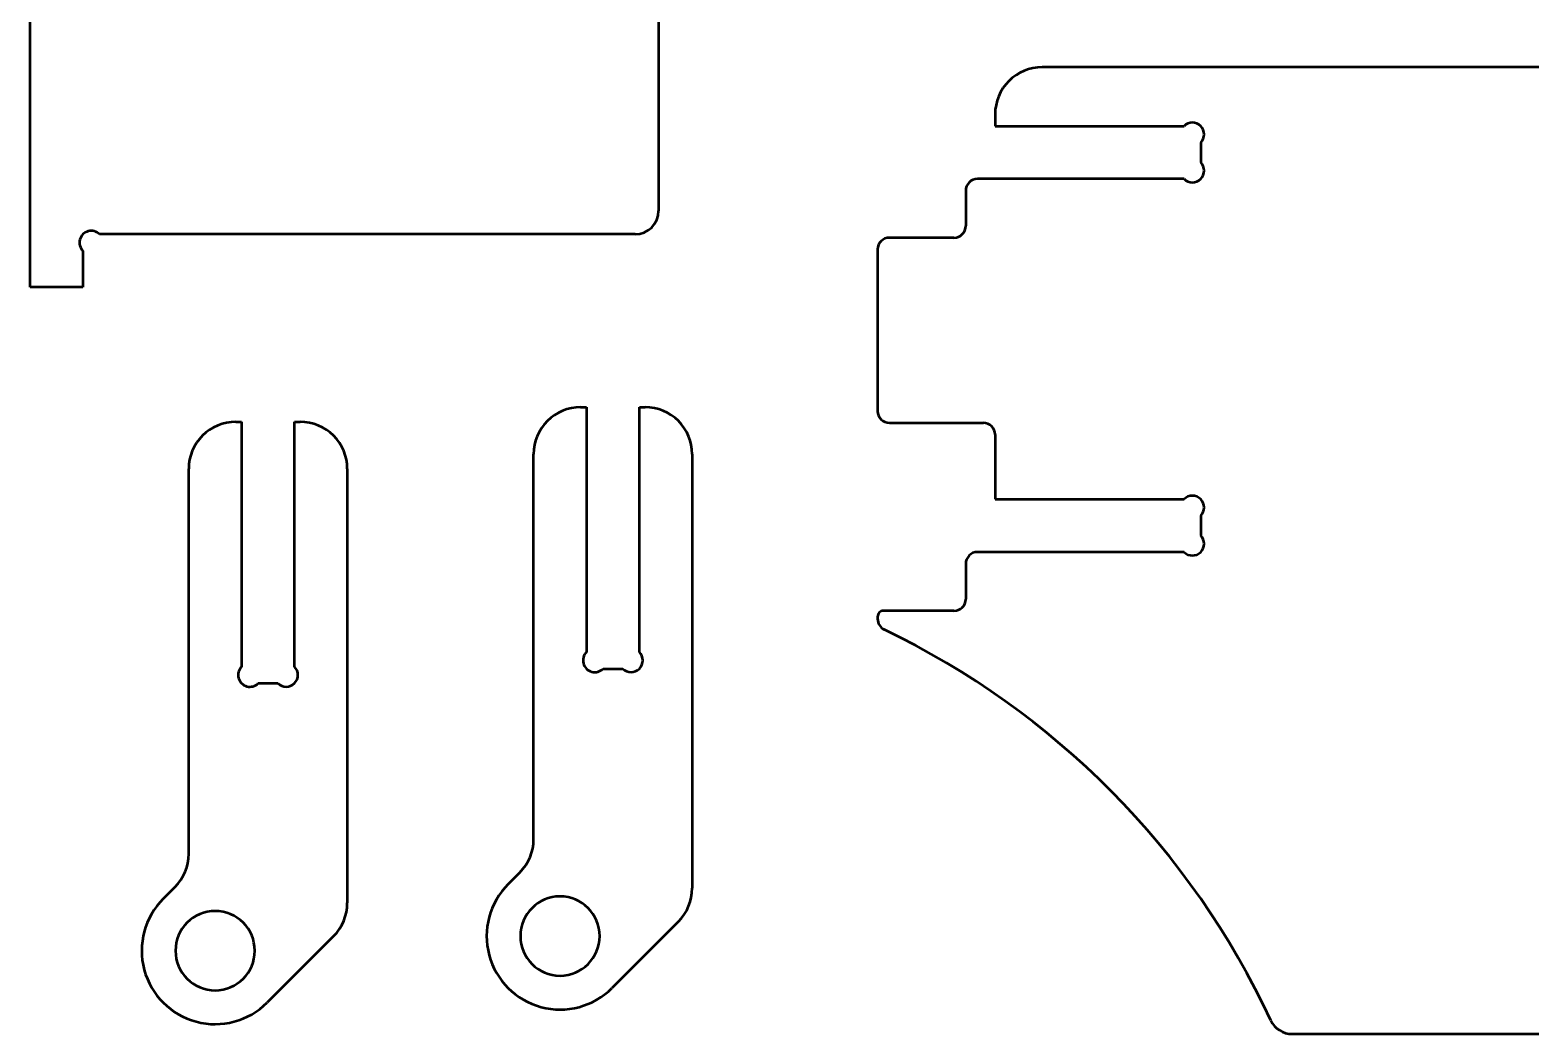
# Model space of a CAD drawing. Header units: millimetres. Extents: x -5696 to 5717, y -1207 to 892.
# Drawn here: x -3628 to -3115, y -573 to -230 of the extents above; entities that cross this region are included whole.
import ezdxf

# ---------------------------------------------------------------- set-up
doc = ezdxf.new("R2010")
doc.units = ezdxf.units.MM
doc.header["$MEASUREMENT"] = 0
doc.layers.add('layer 1', color=7, linetype='Continuous')

msp = doc.modelspace()

# ---------------------------------------------------------------- linework, layer by layer
at = {"layer": 'layer 1', "lineweight": 50}
for points in [[(-3627.6229, -317.8295), (-3627.6229, -317.8295), (-3627.6229, 556.7864), (-3627.6229, 556.7864)], [(-3412.9809, 530.7084), (-3412.9809, 530.7084), (-3412.9809, -291.7515), (-3412.9809, -291.7515)], [(-2937.9975, -242.7744), (-2937.9975, -242.7744), (-3282.0265, -242.7744), (-3282.0265, -242.7744)], [(-3298.0745, -258.8224), (-3298.0745, -258.8224), (-3298.0745, -262.8344), (-3298.0745, -262.8344)], [(-3298.0745, -262.8344), (-3298.0745, -262.8344), (-3233.5383, -262.8344), (-3233.5383, -262.8344)], [(-3227.8645, -268.5083), (-3227.8645, -268.5083), (-3227.8645, -275.2147), (-3227.8645, -275.2147)], [(-3233.5383, -280.8884), (-3233.5383, -280.8884), (-3304.0925, -280.8884), (-3304.0925, -280.8884)], [(-3308.1045, -284.9004), (-3308.1045, -284.9004), (-3308.1045, -296.9364), (-3308.1045, -296.9364)], [(-3421.0049, -299.7755), (-3416.5735, -299.7755), (-3412.9809, -296.1831), (-3412.9809, -291.7515)], [(-3312.1165, -300.9484), (-3309.9007, -300.9484), (-3308.1045, -299.1523), (-3308.1045, -296.9364)], [(-3421.0049, -299.7755), (-3421.0049, -299.7755), (-3603.8952, -299.7755), (-3603.8952, -299.7755)], [(-3312.1165, -300.9484), (-3312.1165, -300.9484), (-3334.1825, -300.9484), (-3334.1825, -300.9484)], [(-3609.5689, -305.4493), (-3609.5689, -305.4493), (-3609.5689, -317.8295), (-3609.5689, -317.8295)], [(-3338.1945, -304.9604), (-3338.1945, -304.9604), (-3338.1945, -360.1255), (-3338.1945, -360.1255)], [(-3609.5689, -317.8295), (-3609.5689, -317.8295), (-3627.6229, -317.8295), (-3627.6229, -317.8295)], [(-3557.3873, -363.7968), (-3557.3873, -363.7968), (-3555.3813, -363.7968), (-3555.3813, -363.7968)], [(-3555.3813, -363.7968), (-3555.3813, -363.7968), (-3555.3813, -447.3901), (-3555.3813, -447.3901)], [(-3537.3273, -363.7968), (-3537.3273, -363.7968), (-3535.3213, -363.7968), (-3535.3213, -363.7968)], [(-3537.3273, -447.3901), (-3537.3273, -447.3901), (-3537.3273, -363.7968), (-3537.3273, -363.7968)], [(-3439.6127, -358.8036), (-3439.6127, -358.8036), (-3437.6067, -358.8036), (-3437.6067, -358.8036)], [(-3437.6067, -358.8036), (-3437.6067, -358.8036), (-3437.6067, -442.3968), (-3437.6067, -442.3968)], [(-3419.5527, -358.8036), (-3419.5527, -358.8036), (-3417.5467, -358.8036), (-3417.5467, -358.8036)], [(-3419.5527, -442.3968), (-3419.5527, -442.3968), (-3419.5527, -358.8036), (-3419.5527, -358.8036)], [(-3334.1825, -364.1375), (-3334.1825, -364.1375), (-3302.0865, -364.1375), (-3302.0865, -364.1375)], [(-3298.0745, -368.1495), (-3298.0745, -368.1495), (-3298.0745, -390.2155), (-3298.0745, -390.2155)], [(-3455.6607, -506.262), (-3455.6607, -506.262), (-3455.6607, -374.8516), (-3455.6607, -374.8516)], [(-3401.4987, -374.8516), (-3401.4987, -374.8516), (-3401.4987, -523.0228), (-3401.4987, -523.0228)], [(-3573.4353, -511.2552), (-3573.4353, -511.2552), (-3573.4353, -379.8448), (-3573.4353, -379.8448)], [(-3519.2733, -379.8448), (-3519.2733, -379.8448), (-3519.2733, -528.0159), (-3519.2733, -528.0159)], [(-3298.0745, -390.2155), (-3298.0745, -390.2155), (-3233.5383, -390.2155), (-3233.5383, -390.2155)], [(-3227.8645, -395.8893), (-3227.8645, -395.8893), (-3227.8645, -402.5957), (-3227.8645, -402.5957)], [(-3233.5383, -408.2695), (-3233.5383, -408.2695), (-3304.0925, -408.2695), (-3304.0925, -408.2695)], [(-3308.1045, -412.2815), (-3308.1045, -412.2815), (-3308.1045, -424.3175), (-3308.1045, -424.3175)], [(-3312.1165, -428.3295), (-3309.9007, -428.3295), (-3308.1045, -426.5333), (-3308.1045, -424.3175)], [(-3338.1945, -430.3355), (-3338.1945, -430.3355), (-3338.1945, -431.0937), (-3338.1945, -431.0937)], [(-3312.1165, -428.3295), (-3312.1165, -428.3295), (-3336.1885, -428.3295), (-3336.1885, -428.3295)], [(-3338.1945, -431.0937), (-3338.1945, -432.6369), (-3337.3095, -434.0432), (-3335.9182, -434.7108)], [(-3203.8987, -568.1322), (-3231.1643, -509.7383), (-3277.8154, -462.5917), (-3335.9182, -434.7108)], [(-3431.9329, -448.0706), (-3431.9329, -448.0706), (-3425.2266, -448.0706), (-3425.2266, -448.0706)], [(-3549.7075, -453.0638), (-3549.7075, -453.0638), (-3543.0011, -453.0638), (-3543.0011, -453.0638)], [(-3460.361, -517.6096), (-3457.3514, -514.6), (-3455.6607, -510.5182), (-3455.6607, -506.2621)], [(-3578.1356, -522.6028), (-3575.126, -519.5932), (-3573.4353, -515.5114), (-3573.4353, -511.2552)], [(-3464.3644, -521.613), (-3464.3644, -521.613), (-3460.361, -517.6096), (-3460.361, -517.6096)], [(-3582.139, -526.6061), (-3582.139, -526.6061), (-3578.1356, -522.6028), (-3578.1356, -522.6028)], [(-3406.199, -534.3704), (-3403.1895, -531.3608), (-3401.4987, -527.279), (-3401.4987, -523.0228)], [(-3523.9736, -539.3636), (-3520.9641, -536.3541), (-3519.2733, -532.2723), (-3519.2733, -528.016)], [(-3406.199, -534.3704), (-3406.199, -534.3704), (-3428.903, -557.0743), (-3428.903, -557.0743)], [(-3523.9736, -539.3636), (-3523.9736, -539.3636), (-3546.6776, -562.0676), (-3546.6776, -562.0676)], [(-3203.8987, -568.1322), (-3202.5801, -570.9565), (-3199.7452, -572.7615), (-3196.6283, -572.7615)], [(-3196.6283, -572.7615), (-3196.6283, -572.7615), (-2937.9975, -572.7615), (-2937.9975, -572.7615)]]:
    msp.add_open_spline(points, degree=3, dxfattribs=at)
for points, knots in [([(-3282.0265, -242.7744), (-3286.2827, -242.7744), (-3290.3646, -244.4652), (-3293.3742, -247.4748), (-3293.3742, -247.4748), (-3296.3838, -250.4844), (-3298.0745, -254.5663), (-3298.0745, -258.8224)], [0, 0, 0, 0, 0.33333333, 0.33333333, 0.33333333, 0.33333333, 1, 1, 1, 1]), ([(-3227.8645, -268.5083), (-3226.2977, -266.9415), (-3226.2977, -264.4012), (-3227.8645, -262.8344), (-3227.8645, -262.8344), (-3229.4313, -261.2677), (-3231.9715, -261.2677), (-3233.5383, -262.8344)], [0, 0, 0, 0, 0.33333333, 0.33333333, 0.33333333, 0.33333333, 1, 1, 1, 1]), ([(-3233.5383, -280.8884), (-3231.9715, -282.4552), (-3229.4313, -282.4552), (-3227.8645, -280.8884), (-3227.8645, -280.8884), (-3226.2977, -279.3217), (-3226.2977, -276.7815), (-3227.8645, -275.2147)], [0, 0, 0, 0, 0.33333333, 0.33333333, 0.33333333, 0.33333333, 1, 1, 1, 1]), ([(-3304.0925, -280.8884), (-3305.1565, -280.8884), (-3306.1771, -281.3111), (-3306.9294, -282.0636), (-3306.9294, -282.0636), (-3307.6819, -282.8159), (-3308.1045, -283.8364), (-3308.1045, -284.9004)], [0, 0, 0, 0, 0.33333333, 0.33333333, 0.33333333, 0.33333333, 1, 1, 1, 1]), ([(-3603.8952, -299.7755), (-3604.9087, -298.762), (-3606.3859, -298.3661), (-3607.7705, -298.7371), (-3607.7705, -298.7371), (-3609.1549, -299.1081), (-3610.2363, -300.1896), (-3610.6073, -301.574), (-3610.6073, -301.574), (-3610.9783, -302.9586), (-3610.5825, -304.4358), (-3609.5689, -305.4493)], [0, 0, 0, 0, 0.25, 0.25, 0.25, 0.25, 0.5, 0.5, 0.5, 0.5, 1, 1, 1, 1]), ([(-3334.1825, -300.9484), (-3335.2465, -300.9484), (-3336.2671, -301.3711), (-3337.0194, -302.1236), (-3337.0194, -302.1236), (-3337.7718, -302.8759), (-3338.1945, -303.8964), (-3338.1945, -304.9604)], [0, 0, 0, 0, 0.33333333, 0.33333333, 0.33333333, 0.33333333, 1, 1, 1, 1]), ([(-3557.3873, -363.7968), (-3561.6435, -363.7968), (-3565.7253, -365.4876), (-3568.7349, -368.4972), (-3568.7349, -368.4972), (-3571.7445, -371.5068), (-3573.4353, -375.5887), (-3573.4353, -379.8448)], [0, 0, 0, 0, 0.33333333, 0.33333333, 0.33333333, 0.33333333, 1, 1, 1, 1]), ([(-3519.2733, -379.8448), (-3519.2733, -375.5887), (-3520.964, -371.5068), (-3523.9736, -368.4972), (-3523.9736, -368.4972), (-3526.9832, -365.4876), (-3531.0651, -363.7968), (-3535.3213, -363.7968)], [0, 0, 0, 0, 0.33333333, 0.33333333, 0.33333333, 0.33333333, 1, 1, 1, 1]), ([(-3439.6127, -358.8036), (-3443.8689, -358.8036), (-3447.9507, -360.4945), (-3450.9603, -363.504), (-3450.9603, -363.504), (-3453.9699, -366.5136), (-3455.6607, -370.5955), (-3455.6607, -374.8516)], [0, 0, 0, 0, 0.33333333, 0.33333333, 0.33333333, 0.33333333, 1, 1, 1, 1]), ([(-3401.4987, -374.8516), (-3401.4987, -370.5955), (-3403.1894, -366.5136), (-3406.199, -363.504), (-3406.199, -363.504), (-3409.2086, -360.4945), (-3413.2906, -358.8036), (-3417.5467, -358.8036)], [0, 0, 0, 0, 0.33333333, 0.33333333, 0.33333333, 0.33333333, 1, 1, 1, 1]), ([(-3338.1945, -360.1255), (-3338.1945, -361.1895), (-3337.7718, -362.21), (-3337.0194, -362.9623), (-3337.0194, -362.9623), (-3336.2671, -363.7148), (-3335.2465, -364.1375), (-3334.1825, -364.1375)], [0, 0, 0, 0, 0.33333333, 0.33333333, 0.33333333, 0.33333333, 1, 1, 1, 1]), ([(-3298.0745, -368.1495), (-3298.0745, -367.0854), (-3298.4972, -366.0649), (-3299.2496, -365.3126), (-3299.2496, -365.3126), (-3300.002, -364.5601), (-3301.0224, -364.1375), (-3302.0865, -364.1375)], [0, 0, 0, 0, 0.33333333, 0.33333333, 0.33333333, 0.33333333, 1, 1, 1, 1]), ([(-3227.8645, -395.8893), (-3226.2977, -394.3225), (-3226.2977, -391.7822), (-3227.8645, -390.2155), (-3227.8645, -390.2155), (-3229.4313, -388.6487), (-3231.9715, -388.6487), (-3233.5383, -390.2155)], [0, 0, 0, 0, 0.33333333, 0.33333333, 0.33333333, 0.33333333, 1, 1, 1, 1]), ([(-3233.5383, -408.2695), (-3231.9715, -409.8362), (-3229.4313, -409.8362), (-3227.8645, -408.2695), (-3227.8645, -408.2695), (-3226.2977, -406.7027), (-3226.2977, -404.1625), (-3227.8645, -402.5957)], [0, 0, 0, 0, 0.33333333, 0.33333333, 0.33333333, 0.33333333, 1, 1, 1, 1]), ([(-3304.0925, -408.2695), (-3305.1565, -408.2695), (-3306.1771, -408.6921), (-3306.9294, -409.4446), (-3306.9294, -409.4446), (-3307.6819, -410.1969), (-3308.1045, -411.2174), (-3308.1045, -412.2815)], [0, 0, 0, 0, 0.33333333, 0.33333333, 0.33333333, 0.33333333, 1, 1, 1, 1]), ([(-3336.1885, -428.3295), (-3336.7205, -428.3295), (-3337.2307, -428.5408), (-3337.607, -428.917), (-3337.607, -428.917), (-3337.9832, -429.2932), (-3338.1945, -429.8035), (-3338.1945, -430.3355)], [0, 0, 0, 0, 0.33333333, 0.33333333, 0.33333333, 0.33333333, 1, 1, 1, 1]), ([(-3437.6067, -442.3968), (-3438.6202, -443.4104), (-3439.0161, -444.8876), (-3438.6451, -446.2721), (-3438.6451, -446.2721), (-3438.2741, -447.6567), (-3437.1926, -448.738), (-3435.8082, -449.109), (-3435.8082, -449.109), (-3434.4237, -449.48), (-3432.9464, -449.0841), (-3431.9329, -448.0706)], [0, 0, 0, 0, 0.25, 0.25, 0.25, 0.25, 0.5, 0.5, 0.5, 0.5, 1, 1, 1, 1]), ([(-3425.2266, -448.0706), (-3423.6598, -449.6374), (-3421.1195, -449.6374), (-3419.5527, -448.0706), (-3419.5527, -448.0706), (-3417.9859, -446.5039), (-3417.9859, -443.9636), (-3419.5527, -442.3968)], [0, 0, 0, 0, 0.33333333, 0.33333333, 0.33333333, 0.33333333, 1, 1, 1, 1]), ([(-3555.3813, -447.3901), (-3556.3948, -448.4036), (-3556.7907, -449.8808), (-3556.4197, -451.2654), (-3556.4197, -451.2654), (-3556.0487, -452.6498), (-3554.9672, -453.7312), (-3553.5828, -454.1022), (-3553.5828, -454.1022), (-3552.1982, -454.4733), (-3550.721, -454.0774), (-3549.7075, -453.0638)], [0, 0, 0, 0, 0.25, 0.25, 0.25, 0.25, 0.5, 0.5, 0.5, 0.5, 1, 1, 1, 1]), ([(-3543.0011, -453.0638), (-3541.4343, -454.6306), (-3538.894, -454.6306), (-3537.3273, -453.0638), (-3537.3273, -453.0638), (-3535.7605, -451.497), (-3535.7605, -448.9569), (-3537.3273, -447.3901)], [0, 0, 0, 0, 0.33333333, 0.33333333, 0.33333333, 0.33333333, 1, 1, 1, 1]), ([(-3464.3644, -521.613), (-3470.699, -527.9475), (-3473.1729, -537.1803), (-3470.8543, -545.8335), (-3470.8543, -545.8335), (-3468.5357, -554.4867), (-3461.7768, -561.2456), (-3453.1236, -563.5643), (-3453.1236, -563.5643), (-3444.4704, -565.8829), (-3435.2376, -563.4089), (-3428.903, -557.0743)], [0, 0, 0, 0, 0.25, 0.25, 0.25, 0.25, 0.5, 0.5, 0.5, 0.5, 1, 1, 1, 1]), ([(-3582.139, -526.6061), (-3588.4735, -532.9408), (-3590.9474, -542.1736), (-3588.6289, -550.8268), (-3588.6289, -550.8268), (-3586.3103, -559.4799), (-3579.5514, -566.2389), (-3570.8982, -568.5575), (-3570.8982, -568.5575), (-3562.245, -570.876), (-3553.0122, -568.4021), (-3546.6776, -562.0676)], [0, 0, 0, 0, 0.25, 0.25, 0.25, 0.25, 0.5, 0.5, 0.5, 0.5, 1, 1, 1, 1]), ([(-3433.0932, -539.3436), (-3433.0932, -531.8654), (-3439.1555, -525.8031), (-3446.6337, -525.8031), (-3446.6337, -525.8031), (-3454.1119, -525.8031), (-3460.1742, -531.8654), (-3460.1742, -539.3436), (-3460.1742, -539.3436), (-3460.1742, -546.8218), (-3454.112, -552.8841), (-3446.6338, -552.8841), (-3446.6338, -552.8841), (-3439.1555, -552.8842), (-3433.0933, -546.8219), (-3433.0932, -539.3437)], [0, 0, 0, 0, 0.2, 0.2, 0.2, 0.2, 0.4, 0.4, 0.4, 0.4, 0.6, 0.6, 0.6, 0.6, 1, 1, 1, 1]), ([(-3550.8678, -544.3368), (-3550.8678, -536.8587), (-3556.9301, -530.7963), (-3564.4083, -530.7963), (-3564.4083, -530.7963), (-3571.8864, -530.7963), (-3577.9488, -536.8586), (-3577.9488, -544.3368), (-3577.9488, -544.3368), (-3577.9488, -551.815), (-3571.8865, -557.8773), (-3564.4084, -557.8773), (-3564.4084, -557.8773), (-3556.9301, -557.8773), (-3550.8679, -551.8151), (-3550.8678, -544.3369)], [0, 0, 0, 0, 0.2, 0.2, 0.2, 0.2, 0.4, 0.4, 0.4, 0.4, 0.6, 0.6, 0.6, 0.6, 1, 1, 1, 1])]:
    msp.add_open_spline(points, degree=3, knots=knots, dxfattribs=at)

doc.saveas('drawing.dxf')
